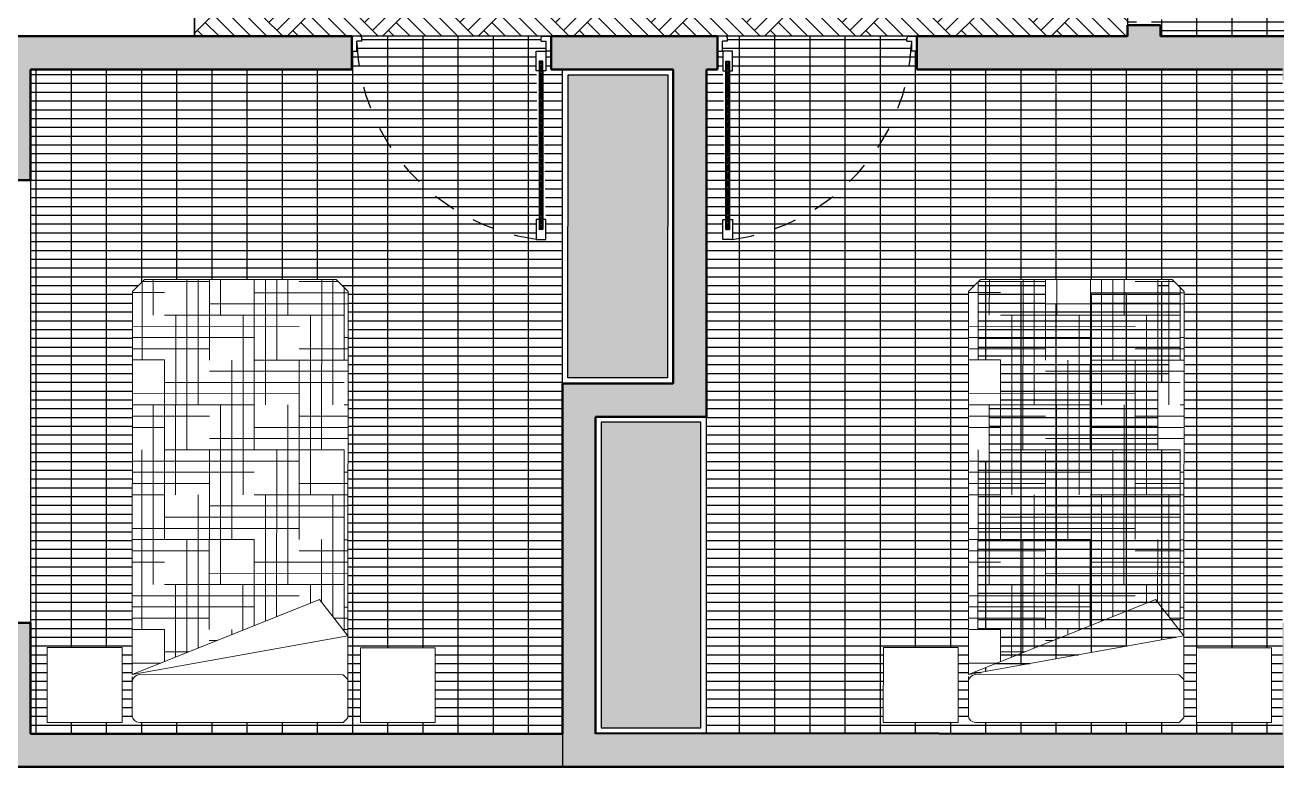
# Model space of a CAD drawing. Header units: millimetres. Extents: x 2999.9 to 3041.9, y 869.6 to 906.3.
# Drawn here: x 3029.94 to 3035.59, y 894.69 to 898.04 of the extents above; entities that cross this region are included whole.
import ezdxf

# ---------------------------------------------------------------- set-up
doc = ezdxf.new("R2010")
doc.units = ezdxf.units.MM
doc.linetypes.add('DASHED2', pattern=[9.524999999999999, 6.349999999999999, -3.174999999999999])
for name, color, linetype in [('1 proyeccion', 253, 'DASHED2'), ('1 puerta 0009', 242, 'Continuous'), ('1 puerta 002', 7, 'Continuous'), ('puerta madera', 36, 'Continuous')]:
    doc.layers.add(name, color=color, linetype=linetype)
for name, color, linetype, lineweight in [('MOBILARIO', 7, 'Continuous', 13), ('mori', 166, 'Continuous', 30), ('MOVI', 7, 'Continuous', 9)]:
    doc.layers.add(name, color=color, linetype=linetype, lineweight=lineweight)
pattern_1 = [(0, (947.1944488642794, -217.8015950838212), (0, 0.0396875), []), (90, (947.1944488642794, -217.8015950838212), (-0.15875, 9.720633968232116e-18), [])]

# ---------------------------------------------------------------- blocks, each defined once
blk = doc.blocks.new('p .9')
at = {"layer": '1 puerta 0009'}
h = blk.add_hatch(dxfattribs=at)
h.set_pattern_fill('_USER', color=256, scale=0.004900000000000695, angle=45, style=0, pattern_type=0)
h.set_pattern_definition([(45, (0, 0), (-0.003464823227814575, 0.003464823227814575), [])])
h.paths.add_polyline_path([(1148.931286090467, 219.5094544321555), (1148.931286090467, 219.4644544321555), (1148.947036090467, 219.4644544321555), (1148.947036090467, 220.2249544321555), (1148.931286090467, 220.2249544321555), (1148.931286090467, 220.1799544321555)])
at = {"layer": '1 proyeccion', "ltscale": 0.005}
blk.add_arc((1149.046976302932, 219.3390173053029), 0.939858524007304, 97.90072527958472, 177.8391649934628, dxfattribs=at)
at = {"layer": '1 puerta 002'}
for p, q in [((1148.931286090467, 220.1799544321555), (1148.931286090467, 220.2249544321555)), ((1148.947036090467, 220.2249544321555), (1148.931286090467, 220.2249544321555)), ((1148.085286090467, 219.4194544321554), (1148.107786090467, 219.4194544321554)), ((1148.085286090467, 219.3519544321555), (1148.085286090467, 219.4194544321554)), ((1148.107786090467, 219.4194544321554), (1148.107786090467, 219.3744544321555)), ((1148.985286090467, 219.4194544321554), (1148.962786090467, 219.4194544321554)), ((1148.962786090467, 219.4194544321554), (1148.962786090467, 219.3744544321555)), ((1148.985286090467, 219.3519544321555), (1148.985286090467, 219.4194544321554)), ((1148.121286090467, 219.3519544321555), (1148.085286090467, 219.3519544321555)), ((1148.130286090467, 219.3744544321555), (1148.107786090467, 219.3744544321555)), ((1148.130286090467, 219.3744544321555), (1148.130286090467, 219.3609544321554)), ((1148.940286090467, 219.3744544321555), (1148.940286090467, 219.3609544321554)), ((1148.940286090467, 219.3744544321555), (1148.962786090467, 219.3744544321555)), ((1148.949286090467, 219.3519544321555), (1148.985286090467, 219.3519544321555))]:
    blk.add_line(p, q, dxfattribs=at)
blk.add_lwpolyline([(1148.931286090467, 219.5094544321555), (1148.931286090467, 220.1799544321555), (1148.917786090467, 220.1799544321555), (1148.917786090467, 220.2699544321555), (1148.960536090467, 220.2699544321555), (1148.960536090467, 220.1799544321555), (1148.947036090467, 220.1799544321555)], dxfattribs=at)
blk.add_lwpolyline([(1148.947036090467, 219.4644544321555), (1148.931286090467, 219.4644544321555), (1148.931286090467, 219.5094544321555), (1148.917786090467, 219.5094544321555), (1148.917786090467, 219.4194544321554), (1148.960536090467, 219.4194544321554), (1148.960536090467, 219.5094544321555), (1148.947036090467, 219.5094544321555), (1148.947036090467, 220.1799544321555), (1148.947036090467, 220.2249544321555)], close=True, dxfattribs=at)
for centre, start, end in [((1148.121286090467, 219.3609544321554), 270, 0), ((1148.949286090467, 219.3609544321554), 180, 270)]:
    blk.add_arc(centre, 0.009000000000000483, start, end, dxfattribs=at)
blk = doc.blocks.new('A$C09D155B0')
at = {"layer": 'MOVI', "color": 255}
for p, q in [((0.8441247108355582, 1.774580283632531), (0.0285908067096443, 1.774580283632531)), ((0.863309363318649, 1.75539563114944), (0.8441247108355582, 1.774580283632531)), ((0.863309363318649, 1.75539563114944), (0.863309363318649, 1.601918412914528)), ((1.065996e-08, 1.745859897073387), (1.065996e-08, 1.611510739039658)), ((1.065996000151892e-08, 1.611510739039658), (1.065996e-08, 1.589882195537938)), ((1.065996e-08, 1.582733760897099), (0.7491805667020799, 1.280792299035965)), ((1.06597327e-08, 0.0479615785479837), (1.065996e-08, 1.582733760897099)), ((1.065996e-08, 1.582733760897099), (0.863309363318649, 1.426529703272535)), ((0.0035930945966811, 1.58128564393337), (1.065996e-08, 1.58128564393337)), ((0.8441247108355582, 1.582733760897099), (0.0287769890353502, 1.582733760897099)), ((0.8441247108355582, 1.582733760897099), (0.863309363318649, 1.601918412914528)), ((0.863309363318649, 1.601918412914528), (0.863309363318649, 1.426529703272535)), ((0.11515834945817, 1.536321614945336), (1.065996e-08, 1.536321614945336)), ((0.1283293971289368, 1.401429528679727), (0.1283293971289368, 1.53101330141726)), ((0.1732934258841396, 1.221573413658916), (0.1732934258841396, 1.51289149567674)), ((0.2267236040868283, 1.491357586190133), (0.1283293971289368, 1.491357586190133)), ((0.2182574544065119, 1.041717298405274), (0.2182574544065119, 1.494769689703389)), ((0.2632214833945454, 0.8618611836172931), (0.2632214833945454, 1.476647883730038)), ((0.3382888589483173, 1.446393557667761), (0.3081855121497483, 1.446393557667761)), ((0.3981135696601541, 1.401429528679727), (0.3981135696601541, 1.422282466508477)), ((0.443077598415357, 1.221573413658916), (0.443077598415357, 1.404160660302295)), ((0.7491805667020799, 1.280792299035965), (0.863309363318649, 1.426529703272535)), ((0.863309363318649, 1.426529703272535), (0.8633093633184216, 0.0479615785479837)), ((0.1283293971289368, 1.401429528679727), (1.065996e-08, 1.401429528679727)), ((0.3081855121497483, 1.356465499924524), (1.065996e-08, 1.356465499924524)), ((0.038401339618531, 0.682005068363651), (0.038401339618531, 1.401429528679727)), ((0.3081855121497483, 0.682005068363651), (0.3081855121497483, 1.401429528679727)), ((0.4880416274033906, 1.041717298405274), (0.4880416274033906, 1.386038854561775)), ((0.5330056559257628, 0.8618611836172931), (0.5330056559257628, 1.367917048821254)), ((0.863309363318649, 1.356465499924524), (0.8084412032701493, 1.356465499924524)), ((0.863309363318649, 1.401429528679727), (0.8436531002596439, 1.401429528679727)), ((0.8477538574450136, 0.682005068363651), (0.8477538574450136, 1.401429528679727)), ((0.4880416274033906, 1.311501471169322), (1.065996e-08, 1.311501471169322)), ((0.5779696849137963, 0.682005068363651), (0.5779696849137963, 1.349795243080734)), ((0.8027898289226413, 0.8618611836172931), (0.8027898289226413, 1.34924894578944)), ((0.863309363318649, 1.311501471169322), (0.8477538574450136, 1.311501471169322)), ((0.6678977421913715, 1.266537442414119), (1.065996e-08, 1.266537442414119)), ((0.712861771179405, 1.221573413658916), (0.712861771179405, 1.295429825393512)), ((0.7578257999346079, 1.041717298405274), (0.7578257999346079, 1.291831878090306)), ((0.0833653681409032, 0.5021489531100088), (0.0833653681409032, 1.221573413658916)), ((0.8477538574450136, 1.221573413658916), (0.1283293971289368, 1.221573413658916)), ((0.3531495411377818, 0.5021489531100088), (0.3531495411377818, 1.221573413658916)), ((0.6229337136689992, 0.5021489531100088), (0.6229337136689992, 1.221573413658916)), ((0.863309363318649, 1.176609384670882), (0.3081855121497483, 1.176609384670882)), ((0.1283293971289368, 1.13164535614851), (1.065996e-08, 1.13164535614851)), ((0.863309363318649, 1.13164535614851), (0.4880416274033906, 1.13164535614851)), ((0.3081855121497483, 1.086681327160476), (1.065996e-08, 1.086681327160476)), ((0.863309363318649, 1.086681327160476), (0.6678977421913715, 1.086681327160476)), ((0.4880416274033906, 1.041717298405274), (1.065996e-08, 1.041717298405274)), ((0.1283293971287094, 0.3222928380891972), (0.1283293971289368, 1.041717298405274)), ((0.3981135696599267, 0.3222928380891972), (0.3981135696601541, 1.041717298405274)), ((0.6678977421911441, 0.3222928380891972), (0.6678977421913715, 1.041717298405274)), ((0.863309363318649, 1.041717298405274), (0.8477538574450136, 1.041717298405274)), ((0.6678977421913715, 0.9967532698829018), (1.065996e-08, 0.9967532698829018)), ((0.8477538574450136, 0.9517892408948682), (0.1283293971289368, 0.9517892408948682)), ((0.863309363318649, 0.9068252121396652), (0.3081855121497483, 0.9068252121396652)), ((0.1283293971289368, 0.8618611836172931), (1.065996e-08, 0.8618611836172931)), ((0.1732934258839123, 0.142436722835555), (0.1732934258841396, 0.8618611836172931)), ((0.4430775984151297, 0.142436722835555), (0.443077598415357, 0.8618611836172931)), ((0.863309363318649, 0.8618611836172931), (0.4880416274033906, 0.8618611836172931)), ((0.7128617711791776, 0.142436722835555), (0.712861771179405, 0.8618611836172931)), ((0.3081855121497483, 0.8168971546292596), (1.065996e-08, 0.8168971546292596)), ((0.863309363318649, 0.8168971546292596), (0.6678977421913715, 0.8168971546292596)), ((0.4880416274033906, 0.7719331258740568), (1.065996e-08, 0.7719331258740568)), ((0.863309363318649, 0.7719331258740568), (0.8477538574450136, 0.7719331258740568)), ((0.6678977421913715, 0.7269690968860232), (1.065996e-08, 0.7269690968860232)), ((0.8477538574450136, 0.682005068363651), (0.1283293971289368, 0.682005068363651)), ((0.2182574544062845, -5.23104973e-08), (0.2182574544065119, 0.682005068363651)), ((0.4880416274031632, -5.23104973e-08), (0.4880416274033906, 0.682005068363651)), ((0.7578257999343805, -5.23104973e-08), (0.7578257999346079, 0.682005068363651)), ((0.863309363318649, 0.637041039608448), (0.3081855121497483, 0.637041039608448)), ((0.1283293971289368, 0.5920770106204146), (1.065996e-08, 0.5920770106204146)), ((0.863309363318649, 0.5920770106204146), (0.4880416274033906, 0.5920770106204146)), ((0.3081855121497483, 0.5471129820980423), (1.065996e-08, 0.5471129820980423)), ((0.4880416274033906, 0.5021489531100088), (1.065996e-08, 0.5021489531100088)), ((0.2632214833943181, -5.23104973e-08), (0.2632214833945454, 0.5021489531100088)), ((0.5330056559255354, -5.23104973e-08), (0.5330056559257628, 0.5021489531100088)), ((0.863309363318649, 0.5471129820980423), (0.6678977421913715, 0.5471129820980423)), ((0.802789828922414, -5.23104973e-08), (0.8027898289226413, 0.5021489531100088)), ((0.863309363318649, 0.5021489531100088), (0.8477538574450136, 0.5021489531100088)), ((0.6678977421913715, 0.4571849243548059), (1.065996e-08, 0.4571849243548059)), ((0.8477538574447862, 0.4122208958324336), (0.1283293971287094, 0.4122208958324336)), ((0.8633093633184216, 0.3672568668444001), (0.3081855121495209, 0.3672568668444001)), ((0.1283293971287094, 0.3222928380891972), (1.06597327e-08, 0.3222928380891972)), ((0.0384013396183036, 0.0095602498222434), (0.0384013396183036, 0.3222928380891972)), ((0.3081855121495209, -5.23104973e-08), (0.3081855121495209, 0.3222928380891972)), ((0.8633093633184216, 0.3222928380891972), (0.4880416274031632, 0.3222928380891972)), ((0.5779696849135689, -5.23104973e-08), (0.5779696849135689, 0.3222928380891972)), ((0.8477538574447862, 0.0324060726743483), (0.8477538574447862, 0.3222928380891972)), ((0.3081855121495209, 0.2773288091011636), (1.06597327e-08, 0.2773288091011636)), ((0.8633093633184216, 0.2773288091011636), (0.6678977421911441, 0.2773288091011636)), ((0.4880416274031632, 0.2323647805787914), (1.06597327e-08, 0.2323647805787914)), ((0.8633093633184216, 0.2323647805787914), (0.8477538574447862, 0.2323647805787914)), ((0.6678977421911441, 0.1874007518235885), (1.06597327e-08, 0.1874007518235885)), ((0.0833653681406759, -5.23104973e-08), (0.0833653681406759, 0.142436722835555)), ((0.8477538574447862, 0.142436722835555), (0.1283293971287094, 0.142436722835555)), ((0.3531495411375545, -5.23104973e-08), (0.3531495411375545, 0.142436722835555)), ((0.6229337136687719, -5.23104973e-08), (0.6229337136687719, 0.142436722835555)), ((0.1283293971287094, 0.0525086653251492), (1.06597327e-08, 0.0525086653251492)), ((0.8633093633184216, 0.0974726943131827), (0.3081855121495209, 0.0974726943131827)), ((0.8633093633184216, 0.0525086653251492), (0.4880416274031632, 0.0525086653251492)), ((0.04796164128538299, -5.23104973e-08), (1.06597327e-08, 0.0479615785479837)), ((0.3081855121495209, 0.0075446365699463), (0.0404169524049394, 0.0075446365699463)), ((0.8228924213403843, 0.0075446365699463), (0.6678977421911441, 0.0075446365699463)), ((0.8633093633184216, 0.0479615785479837), (0.8153477324599407, -5.23104973e-08)), ((0.8153477324599407, -5.23104973e-08), (0.04796164128538299, -5.23104973e-08))]:
    blk.add_line(p, q, dxfattribs=at)
for points in [[(-0.0405938457734466, 1.774580283632531), (-0.3405938457734466, 1.774580283632531), (-0.3405938457734466, 1.474580283632531), (-0.0405938457734466, 1.474580283632531)], [(0.9133093633186491, 1.774580283632531), (1.213309363318649, 1.774580283632531), (1.213309363318649, 1.474580283632531), (0.9133093633186491, 1.474580283632531)]]:
    blk.add_lwpolyline(points, close=True, dxfattribs=at)
for centre, start, end in [((0.0287769890353502, 1.74580330502431), 90.37143237017901, 179.8873249183017), ((0.0287769890353502, 1.611510739039658), 179.999999999987, 269.999999999987)]:
    blk.add_arc(centre, 0.0287769784168343, start, end, dxfattribs=at)

msp = doc.modelspace()

# ---------------------------------------------------------------- hatches: boundary and pattern name
h = msp.add_hatch(color=0)
h.dxf.hatch_style = 1
h.paths.add_polyline_path([(3032.369211589039, 894.8381725947156), (3029.969211589039, 894.8381725947156), (3029.969211589039, 895.3381725947156), (3029.819211589039, 895.3381725947156), (3029.819211589039, 894.8381725947156), (3027.419211589038, 894.8381725947165), (3027.419211589039, 895.4381725947146), (3027.269211589039, 895.4381725947148), (3027.269211589039, 894.8381725947152), (3024.569211589041, 894.8381725947154), (3024.569211589041, 897.8375228442308), (3025.769211589039, 897.8375228442308), (3025.769211589039, 897.9875228442311), (3024.36921158904, 897.9875228442309), (3024.36921158904, 897.8375228442308), (3024.419211589041, 897.8375228442308), (3024.419211589041, 894.8381725947154), (3024.419211589041, 894.6881725947155), (3032.369211589039, 894.6881725947155)])
h.paths.add_polyline_path([(3031.419211589038, 897.9875228442309), (3029.319211589039, 897.9875228442309), (3029.319211589039, 897.9375228442309), (3027.983211589037, 897.9375228442309), (3027.983211589037, 897.9875228442311), (3026.769211589039, 897.9875228442311), (3026.769211589039, 897.837522844231), (3027.269211589038, 897.8375228442308), (3027.269211589038, 897.787522844229), (3027.419211589039, 897.787522844229), (3027.419211589039, 897.8375228442308), (3027.983211589037, 897.8375228442308), (3027.983211589037, 897.887522844231), (3029.319211589039, 897.887522844231), (3029.319211589039, 897.8375228442308), (3029.819211589039, 897.8375228442308), (3029.819211589039, 897.337522844231), (3029.969211589038, 897.337522844231), (3029.969211589038, 897.8375228442308), (3031.419211589038, 897.8375228442308)], flags=17)
h.paths.add_polyline_path([(3030.708732766883, 901.8881725947156), (3032.169211589039, 901.8881725947153), (3032.169211589039, 902.0381725947154), (3023.26921158904, 902.0381725947154), (3023.26921158904, 901.8881725947153), (3023.26921158904, 900.8881725947153), (3023.41921158904, 900.8881725947153), (3023.41921158904, 901.8881725947156), (3030.558732766883, 901.8881725947153), (3030.558732766883, 899.1374490824389), (3030.108732766883, 899.1374490824389), (3030.108732766883, 898.9874490824391), (3030.708732766883, 898.9874490824388), (3030.708732766883, 899.1875228442318), (3031.419211589039, 899.1875228442318), (3031.419211589039, 899.3374262988741), (3030.708732766883, 899.3374262988741)])
h.paths.add_polyline_path([(3023.419211589041, 899.0881725947154), (3023.26921158904, 899.0881725947154), (3023.26921158904, 897.8375228442308), (3023.46921158904, 897.837522844231), (3023.46921158904, 897.9875228442311), (3023.419211589041, 897.9875228442311)])
h = msp.add_hatch(color=256)
h.dxf.hatch_style = 1
h.set_gradient(color1=(127, 63, 0), color2=(143, 71, 0), one_color=1, tint=0.2800000011920929, name='CYLINDER')
h.paths.add_polyline_path([(3034.894653569131, 901.3131725947158), (3034.894653569131, 901.8631725947153), (3033.29421158904, 901.8631725947153), (3033.29421158904, 901.3131725947158)])
h.paths.add_polyline_path([(3032.845989363087, 897.8125228442307), (3032.395989363087, 897.8125228442307), (3032.394211589039, 896.4444922038451), (3032.844211589038, 896.4444922038451)])
h.paths.add_polyline_path([(3032.544211589039, 894.8654413142622), (3032.994211589039, 894.8654413142622), (3032.994211589039, 896.2444922038449), (3032.544211589039, 896.2444922038449)])
h = msp.add_hatch()
h.set_pattern_fill('GRATE', color=251, scale=0.05)
h.set_pattern_definition(pattern_1)
h.paths.add_polyline_path([(3038.569211589041, 897.9875228442311), (3038.069211589041, 897.9875228442311), (3036.56921158904, 897.9875228442311), (3035.069653569132, 897.9875228442306), (3035.069653569132, 898.0375228442306), (3035.028403569132, 898.0375228442306), (3035.028403569132, 898.0622728442308), (3035.118403569132, 898.0622728442308), (3035.118403569132, 898.0757728442309), (3035.788903569132, 898.0757728442309), (3035.788903569132, 898.0622728442308), (3035.878903569132, 898.0622728442308), (3035.878903569132, 898.1050228442277, 0.350144321254703), (3035.028403569132, 898.912242752265), (3035.028403569132, 898.9375228442311), (3035.069653569132, 898.9375228442311), (3035.069653569132, 900.3831725947155), (3035.069653569132, 900.4111725947155), (3035.069653569132, 901.0831725947153), (3035.069653569132, 901.6579894510046), (3035.692629157799, 901.6579894510046), (3035.6926291578, 901.2180832896829), (3036.13253533844, 901.2180832896836), (3036.132535338439, 901.6579894510046), (3036.225233274003, 901.6579894510046, 0.2369019818394462), (3036.203098819136, 901.6138948169939), (3036.203098813796, 901.191404530419), (3036.2030988129, 901.0963832087587), (3036.187639093905, 901.1007472247795), (3036.177459686327, 901.0905761276892), (3036.17542257204, 901.0547860045631), (3036.174088156441, 901.032238729792), (3036.18287691674, 901.00509564257), (3036.194779727628, 900.9948235947745), (3036.183077045828, 900.9887494192742), (3036.173706476036, 900.9753738174234), (3036.177722456575, 900.9472850206221), (3036.197802241275, 900.9312342795142), (3036.181738396922, 900.9218713399061), (3036.179879316609, 900.903262291798), (3036.186160227602, 900.8800195820006), (3036.198285074296, 900.8773273701618), (3036.186592883513, 900.8671488987179), (3036.179016948428, 900.8398979326457), (3036.182047322012, 900.8050772233519), (3036.195683963479, 900.7793401776294), (3036.20325985699, 900.7611728750728), (3036.183562508512, 900.7536031558823), (3036.191447455069, 900.7353943055896), (3036.190435308371, 900.6937177855882), (3036.19662080434, 900.6745619593669), (3036.190928253503, 900.6745619594706), (3036.20040715658, 900.6317908244771), (3036.192085209243, 900.5513571583622), (3036.190928250893, 900.5048424700369), (3036.199426551255, 900.4904101033785), (3036.221942950363, 900.4807680992681), (3036.207468118504, 900.4759470804202), (3036.190928251562, 900.467881420818), (3035.641045523713, 900.4678814259385), (3035.641045508352, 898.818233242393), (3038.263672562226, 898.8182332179715), (3038.263672577531, 900.4617541064849), (3037.713789849682, 900.4617541116052), (3037.712587082282, 900.5542919190718), (3037.720084764167, 900.7610590932643), (3037.715586152537, 900.9063954396124), (3037.717085686044, 901.0232638497835), (3037.714086618706, 901.0367486643311), (3037.703340983974, 901.0439159880336), (3037.687782178018, 901.0439159884552), (3037.687782184026, 901.6138948040223, 0.2369020827694734), (3037.665647713125, 901.6579894510046), (3037.767263657844, 901.6579894510046), (3037.767263657845, 901.2180832703643), (3038.207169838485, 901.218083270365), (3038.207169838484, 901.6579894510046), (3038.569211589041, 901.6579894510046)])
h.paths.add_polyline_path([(3035.878903569132, 898.1050228442309), (3035.788903569132, 898.1050228442309), (3035.788903569132, 898.0915228442309), (3035.118403569132, 898.0915228442309), (3035.118403569132, 898.1050228442309), (3035.028403569132, 898.1050228442309), (3035.028403569132, 898.0600228442308), (3034.983403569132, 898.0600228442308), (3034.983403569132, 898.0825228442309), (3034.969903569132, 898.0825228442309, 0.4142135623730951), (3034.960903569132, 898.0735228442309), (3034.960903569132, 898.0375228442306), (3034.919653569132, 898.0375228442306), (3034.919653569132, 898.9375228442311), (3034.960903569132, 898.9375228442311), (3034.960903569132, 898.9015228442308, 0.4142135623730951), (3034.969903569132, 898.8925228442308), (3034.983403569132, 898.8925228442308), (3034.983403569132, 898.9150228442309, -0.3636660729864656)])
h = msp.add_hatch()
h.set_pattern_fill('AR-PARQ1', color=251, scale=0.001, angle=45)
h.set_pattern_definition([(135, (947.1944488642794, -217.8015950838212), (-0.4310522938113194, 2.775557561562891e-17), [0.3048, -0.3048]), (135, (947.2303698887636, -217.765674059337), (-0.4310522938113194, 2.775557561562891e-17), [0.3048, -0.3048]), (135, (947.2662909132478, -217.7297530348526), (-0.4310522938113194, 2.775557561562891e-17), [0.3048, -0.3048]), (135, (947.3022119377324, -217.6938320103684), (-0.4310522938113194, 2.775557561562891e-17), [0.3048, -0.3048]), (135, (947.3381329622166, -217.6579109858842), (-0.4310522938113194, 2.775557561562891e-17), [0.3048, -0.3048]), (135, (947.3740539867008, -217.6219899613998), (-0.4310522938113194, 2.775557561562891e-17), [0.3048, -0.3048]), (135, (947.409975011185, -217.5860689369156), (-0.4310522938113194, 2.775557561562891e-17), [0.3048, -0.3048]), (45, (946.9789227173737, -217.5860689369156), (0.4310522938113194, -2.775557561562891e-17), [0.3048, -0.3048]), (45, (946.9430016928895, -217.5501479124314), (0.4310522938113194, -2.775557561562891e-17), [0.3048, -0.3048]), (45, (946.9070806684053, -217.514226887947), (0.4310522938113194, -2.775557561562891e-17), [0.3048, -0.3048]), (45, (946.8711596439207, -217.4783058634628), (0.4310522938113194, -2.775557561562891e-17), [0.3048, -0.3048]), (45, (946.8352386194365, -217.4423848389783), (0.4310522938113194, -2.775557561562891e-17), [0.3048, -0.3048]), (45, (946.7993175949523, -217.4064638144941), (0.4310522938113194, -2.775557561562891e-17), [0.3048, -0.3048]), (45, (946.7633965704681, -217.3705427900099), (0.4310522938113194, -2.775557561562891e-17), [0.3048, -0.3048])])
h.paths.add_polyline_path([(3030.708732766883, 899.1875228442318), (3034.919653569132, 899.1875228442318), (3034.919653569132, 897.9875228442306), (3030.708732766883, 897.9875228442306)])
h = msp.add_hatch(color=0)
h.dxf.hatch_style = 1
h.paths.add_polyline_path([(3035.76921158904, 894.8381725947156), (3035.76921158904, 895.3381725947156), (3035.61921158904, 895.3381725947156), (3035.61921158904, 894.8381725947156), (3032.519211589039, 894.8404413142621), (3032.519211589039, 896.269492203845), (3033.019211589039, 896.269492203845), (3033.01921158904, 897.8375228442308), (3033.06921158904, 897.8375228442308), (3033.06921158904, 897.9875228442309), (3032.319211589038, 897.9875228442309), (3032.319211589038, 897.8375228442308), (3032.869211589039, 897.8375228442308), (3032.869211589039, 896.419492203845), (3032.369211589039, 896.419492203845), (3032.36921158904, 894.8381725947156), (3032.369211589039, 894.6881725947155), (3038.719211589041, 894.6881725947155), (3038.719211589041, 897.8375228442314), (3038.569211589041, 897.8375228442314), (3038.569211589041, 894.8381725947156)])
h.paths.add_polyline_path([(3036.56921158904, 897.8375228442305), (3036.56921158904, 897.9875228442309), (3035.069653569132, 897.9875228442306), (3035.069653569132, 898.0375228442306), (3034.919653569132, 898.0375228442306), (3034.919653569132, 897.9875228442306), (3033.96921158904, 897.9875228442306), (3033.96921158904, 897.8375228442305), (3035.61921158904, 897.8375228442308), (3035.61921158904, 897.7875228442308), (3035.67546158904, 897.7875228442308), (3035.76921158904, 897.7875228442308), (3035.76921158904, 897.837522844231)])
h = msp.add_hatch()
h.set_pattern_fill('GRATE', color=251, scale=0.05)
h.set_pattern_definition(pattern_1)
h.paths.add_polyline_path([(3033.13671158904, 897.0695228442307), (3033.13671158904, 897.1595228442307), (3033.12321158904, 897.1595228442307), (3033.12321158904, 897.8300228442306), (3033.13671158904, 897.8300228442306), (3033.13671158904, 897.9200228442307), (3033.09171158904, 897.9200228442307), (3033.09171158904, 897.9650228442306), (3033.11421158904, 897.9650228442306), (3033.11421158904, 897.9875228442306), (3033.93321158904, 897.9875228442306, 0.4142135623730951), (3033.92421158904, 897.9785228442306), (3033.92421158904, 897.9650228442306), (3033.94671158904, 897.9650228442306, -0.3636660729864127)])
h.paths.add_polyline_path([(3035.61921158904, 897.0375228442308), (3035.61921158904, 895.3381725947154), (3035.61921158904, 894.8381725947156), (3033.019211589039, 894.8400753917547), (3033.019211589039, 896.269492203845), (3033.01921158904, 897.8375228442308), (3033.06921158904, 897.8375228442308), (3033.06921158904, 897.9200228442307), (3033.09396158904, 897.9200228442307), (3033.09396158904, 897.8300228442306), (3033.106612532436, 897.1595228442307), (3033.09396158904, 897.1595228442307), (3033.09396158904, 897.0695228442305), (3033.136711589038, 897.0695228442305, 0.3501443212542285), (3033.943931497074, 897.9200228442307), (3033.96921158904, 897.9200228442307), (3033.96921158904, 897.8375228442305), (3035.61921158904, 897.8375228442308), (3035.61921158904, 897.7875228442308)])
h.paths.add_polyline_path([(3034.25653015426, 896.8886299226544), (3034.197330800398, 896.829471803323), (3034.202455489442, 896.8294700179215), (3034.201854650616, 895.1048651873107), (3034.201843351412, 895.0724327591281), (3034.201790621745, 894.9210814261235, 0.4142135623735705), (3034.234211751032, 894.8886376984276), (3035.153130558281, 894.8883175540907), (3035.174759710309, 894.9099316405134), (3035.174819972732, 895.0829045924813), (3035.174888838644, 895.2805723844674), (3035.175430129763, 896.8342557308627), (3035.1213949141, 896.8883286105402)], flags=16)
h.paths.add_polyline_path([(3034.245752474801, 896.8801306092357), (3034.245628889754, 896.5254009225139), (3034.346980228743, 896.5253656125005), (3034.346909608716, 896.3226629345238), (3034.29623393896, 896.3226805895306), (3034.296145663926, 896.0693022420594), (3034.245469994694, 896.069319897066), (3034.245205169594, 895.309184854128), (3034.346556508583, 895.3091495441147), (3034.346505627858, 895.1631051476566), (3034.201854650616, 895.1048651873107), (3035.174888838644, 895.2805723844674), (3035.15736516466, 895.3029654051759), (3035.157649700859, 896.1196777761775), (3035.056298361871, 896.1197130861908), (3035.05640429191, 896.423767103156), (3035.107079961667, 896.4237494481492), (3035.107115271681, 896.5251007874001), (3035.157790940912, 896.5250831323935), (3035.157896870952, 896.8291371496211), (3035.107221201721, 896.8291548046277), (3035.107238856728, 896.8798304741222), (3035.056563186971, 896.879848129129), (3035.056545531964, 896.8291724596345), (3034.752491514999, 896.8292783896748), (3034.752473859992, 896.7786027199181), (3034.549771181753, 896.7786733399448), (3034.549806491767, 896.8800246791957)], flags=16)
h.paths.add_polyline_path([(3034.397726518264, 896.7280506357331), (3034.397461693163, 895.9679155927952), (3034.549488701646, 895.967862627775), (3034.549435736626, 895.8158356192926), (3034.498760067132, 895.8158532742991), (3034.498724757118, 895.7145019353106), (3034.448049087362, 895.7145195903174), (3034.447978467335, 895.5118169120781), (3034.397302798103, 895.5118345670846), (3034.397196868063, 895.2077805501197), (3034.447872537295, 895.2077628951131), (3034.447925502315, 895.3597899035956), (3034.549276841566, 895.359754593582), (3034.549294496573, 895.4104302630763), (3034.751997174812, 895.4103596430496), (3034.752014829819, 895.4610353125438), (3034.853366168807, 895.4610000025305), (3034.853383823814, 895.5116756720245), (3035.106762171547, 895.511587396991), (3035.106903411601, 895.9169927529447), (3035.00555207235, 895.9170280629583), (3035.005834552457, 896.727838775653)], flags=0)
h.paths.add_polyline_path([(3034.448278602449, 896.3733032940045), (3034.650981280688, 896.3732326739778), (3034.650910660661, 896.1705299957387), (3034.60023499143, 896.1705476507452), (3034.600023131349, 895.5624396168146), (3035.056104156797, 895.5622807217544), (3035.056121811804, 895.6129563909863), (3034.904094803321, 895.6130093560064), (3034.904147768341, 895.7650363644889), (3034.954823437573, 895.7650187094823), (3034.955070607667, 896.4744780829262), (3034.803043599184, 896.4745310479461), (3034.803114219211, 896.6772337259231), (3034.448384532489, 896.6773573109699)], flags=0)
h.paths.add_polyline_path([(3034.156146749019, 895.2267730035153), (3033.81803868199, 895.22689079772), (3033.817920887785, 894.8887827306908), (3034.156028954814, 894.8886649364863)], flags=16)
h.paths.add_polyline_path([(3035.231221316216, 895.2263984559495), (3035.231103522011, 894.8882903889203), (3035.56921158904, 894.8881725947156), (3035.569329383245, 895.2262806617448)], flags=16)
h.paths.add_polyline_path([(3035.76921158904, 897.0723963522325, -0.04228500863144821), (3035.63796158904, 897.056272844231), (3035.63796158904, 897.075022844231), (3035.61921158904, 897.075022844231), (3035.61921158904, 897.7575228442311, 0.4142135623730951), (3035.62671158904, 897.7500228442311), (3035.63796158904, 897.7500228442309), (3035.63796158904, 897.7687728442311), (3035.67546158904, 897.7687728442311), (3035.67546158904, 897.7312728442307), (3035.75046158904, 897.7312728442307), (3035.75046158904, 897.7425228442307), (3035.76921158904, 897.7425228442307)])
h.paths.add_polyline_path([(3032.251711589036, 897.069522844231), (3032.294461589038, 897.069522844231), (3032.294461589038, 897.1595228442309), (3032.281810645642, 897.8300228442308), (3032.294461589038, 897.8300228442308), (3032.294461589038, 897.920022844231), (3032.319211589038, 897.920022844231), (3032.319211589038, 897.8375228442308), (3032.369211589039, 897.8375228442308), (3032.369211589039, 896.419492203845), (3032.36921158904, 894.8381725947156), (3029.969211589039, 894.8381725947156), (3029.969211589039, 895.3381725947154), (3029.969211589039, 897.337522844231), (3029.969211589038, 897.8375228442308), (3031.419211589038, 897.8375228442308), (3031.419211589038, 897.920022844231), (3031.444491681004, 897.920022844231, 0.3501443212533402)])
h.paths.add_polyline_path([(3030.483030010289, 896.888629922654), (3030.428957130873, 896.8345947069906), (3030.428354506645, 895.1048651873102), (3030.45501230938, 895.1043377036422, 0.3627061006397534), (3030.428343207394, 895.0724327591277), (3030.428290477774, 894.9210814261128, 0.4142135622829624), (3030.460711607062, 894.8886376984271), (3031.37963041431, 894.8883175540902), (3031.401259566338, 894.9099316405129), (3031.401319828761, 895.0829045924809), (3031.401388694673, 895.280572384467), (3031.401929985792, 896.8342557308622), (3031.347894770129, 896.8883286105397)], flags=16)
h.paths.add_polyline_path([(3030.978973716021, 896.7786027199177), (3030.776271037782, 896.7786733399444), (3030.776306347796, 896.8800246791952), (3030.47225233083, 896.8801306092353), (3030.472128745783, 896.5254009225134), (3030.573480084772, 896.5253656125001), (3030.573409464745, 896.3226629345234), (3030.522733794989, 896.3226805895301), (3030.522645519955, 896.0693022420589), (3030.471969850723, 896.0693198970655), (3030.471705025623, 895.3091848541276), (3030.573056364612, 895.3091495441142), (3030.573005483887, 895.1631051476561), (3031.272819695357, 895.4448671703037), (3031.383865020689, 895.3029654051754), (3031.384149556888, 896.119677776177), (3031.2827982179, 896.1197130861904), (3031.282904147939, 896.4237671031556), (3031.333579817696, 896.4237494481488), (3031.33361512771, 896.5251007873997), (3031.384290796942, 896.5250831323931), (3031.384396726981, 896.8291371496207), (3031.33372105775, 896.8291548046273), (3031.333738712757, 896.8798304741217), (3031.283063043, 896.8798481291285), (3031.283045387993, 896.829172459634), (3030.978991371028, 896.8292783896743)], flags=0)
h.paths.add_polyline_path([(3030.624226374293, 896.7280506357326), (3030.623961549192, 895.9679155927947), (3030.775988557675, 895.9678626277746), (3030.775935592655, 895.8158356192921), (3030.725259923161, 895.8158532742987), (3030.725224613147, 895.7145019353102), (3030.674548943391, 895.714519590317), (3030.674478323364, 895.5118169120776), (3030.623802654132, 895.5118345670842), (3030.623696724092, 895.2077805501192), (3030.674372393324, 895.2077628951126), (3030.674425358344, 895.3597899035951), (3030.775776697595, 895.3597545935816), (3030.775794352602, 895.4104302630758), (3030.978497030841, 895.4103596430491), (3030.978514685848, 895.4610353125433), (3031.079866024836, 895.46100000253), (3031.079883679843, 895.511675672024), (3031.333262027576, 895.5115873969905), (3031.33340326763, 895.9169927529442), (3031.232051928379, 895.9170280629578), (3031.232334408486, 896.7278387756526)], flags=0)
h.paths.add_polyline_path([(3031.02961407524, 896.6772337259226), (3030.674884388518, 896.6773573109695), (3030.674778458478, 896.373303294004), (3030.877481136717, 896.3732326739773), (3030.87741051669, 896.1705299957382), (3030.826734847459, 896.1705476507448), (3030.826522987378, 895.5624396168141), (3031.282604012826, 895.562280721754), (3031.282621667833, 895.6129563909858), (3031.13059465935, 895.6130093560059), (3031.13064762437, 895.7650363644884), (3031.181323293602, 895.7650187094819), (3031.181570463696, 896.4744780829258), (3031.029543455213, 896.4745310479457)], flags=0)
h.paths.add_polyline_path([(3031.457721172245, 895.226398455949), (3031.45760337804, 894.8882903889198), (3031.795711445069, 894.8881725947151), (3031.795829239274, 895.2262806617443)], flags=16)
h.paths.add_polyline_path([(3030.382646605048, 895.2267730035148), (3030.044538538019, 895.2268907977195), (3030.044420743814, 894.8887827306903), (3030.382528810843, 894.8886649364858)], flags=16)
h.paths.add_polyline_path([(3032.265211589038, 897.1595228442309), (3032.251711589038, 897.1595228442309), (3032.251711589038, 897.0695228442307, -0.3636660729865144), (3031.441711589038, 897.9650228442308), (3031.464211589038, 897.9650228442308), (3031.464211589038, 897.9875228442306), (3032.283211589038, 897.9875228442309, 0.4142135623730951), (3032.274211589038, 897.9785228442308), (3032.274211589038, 897.9650228442308), (3032.296711589038, 897.9650228442308), (3032.296711589038, 897.920022844231), (3032.251711589038, 897.920022844231), (3032.251711589038, 897.8300228442308)])
h.paths.add_polyline_path([(3034.60023499143, 896.1705476507454), (3034.600217336423, 896.119871981251), (3034.448190327416, 896.1199249462709), (3034.448260947443, 896.3226276245105), (3034.60028795645, 896.3225746594903)], flags=0)
h.paths.add_polyline_path([(3034.60023499143, 896.1705476507454), (3034.600217336423, 896.119871981251), (3034.448190327416, 896.1199249462709), (3034.448260947443, 896.3226276245105), (3034.60028795645, 896.3225746594903)], flags=0)
h.paths.add_polyline_path([(3034.60023499143, 896.1705476507454), (3034.600217336423, 896.119871981251), (3034.448190327416, 896.1199249462709), (3034.448260947443, 896.3226276245105), (3034.60028795645, 896.3225746594903)], flags=0)
h.paths.add_polyline_path([(3034.60023499143, 896.1705476507454), (3034.600217336423, 896.119871981251), (3034.448190327416, 896.1199249462709), (3034.448260947443, 896.3226276245105), (3034.60028795645, 896.3225746594903)], flags=0)

# ---------------------------------------------------------------- linework, layer by layer
for p, q in [((3030.708732766883, 898.9874490824391), (3030.708732766883, 897.9875228442309)), ((3032.369211589039, 894.8381725947156), (3032.369211589039, 894.6881725947155))]:
    msp.add_line(p, q)
at = {"color": 41, "lineweight": 30}
msp.add_line((3029.969211589039, 897.337522844231), (3029.969211589039, 895.3381725947154), dxfattribs=at)
for points in [[(3030.708732766883, 899.1875228442318), (3034.919653569132, 899.1875228442318), (3034.919653569132, 897.9875228442306), (3030.708732766883, 897.9875228442306)], [(3032.369211589039, 897.8375228442308), (3032.869211589039, 897.8375228442308), (3032.869211589039, 896.419492203845), (3032.369211589039, 896.419492203845)], [(3032.395989363087, 897.8125228442307), (3032.845989363087, 897.8125228442307), (3032.844211589038, 896.4444922038451), (3032.394211589039, 896.4444922038451)], [(3032.519211589039, 894.8404413142621), (3033.019211589039, 894.8404413142621), (3033.019211589039, 896.269492203845), (3032.519211589039, 896.269492203845)], [(3032.544211589039, 894.8654413142622), (3032.994211589039, 894.8654413142622), (3032.994211589039, 896.2444922038449), (3032.544211589039, 896.2444922038449)]]:
    msp.add_lwpolyline(points, close=True)
at = {"layer": 'mori', "color": 152, "lineweight": 50}
for p, q in [((3034.919653569132, 897.9875228442306), (3034.919653569132, 898.0375228442306)), ((3034.919653569132, 898.0375228442306), (3035.069653569132, 898.0375228442306)), ((3035.069653569132, 898.0375228442306), (3035.069653569132, 897.9875228442306)), ((3031.419211589038, 897.9875228442309), (3026.769211589039, 897.9875228442311)), ((3031.419211589038, 897.9875228442306), (3031.419211589038, 897.8375228442308)), ((3033.06921158904, 897.9875228442309), (3032.319211589038, 897.9875228442309)), ((3032.319211589038, 897.8375228442308), (3032.319211589038, 897.9875228442309)), ((3033.06921158904, 897.9875228442309), (3033.06921158904, 897.8375228442308)), ((3034.919653569132, 897.9875228442306), (3033.96921158904, 897.9875228442306)), ((3033.96921158904, 897.8375228442308), (3033.96921158904, 897.9875228442309)), ((3036.569211589041, 897.9875228442309), (3035.069653569132, 897.9875228442306)), ((3029.969211589039, 897.8375228442308), (3029.969211589039, 897.337522844231)), ((3031.419211589038, 897.8375228442308), (3029.969211589038, 897.8375228442308)), ((3029.969211589038, 897.8375228442308), (3029.969211589038, 897.337522844231)), ((3029.969211589038, 897.8375228442308), (3029.969211589038, 897.337522844231)), ((3032.869211589039, 897.8375228442308), (3032.319211589038, 897.8375228442308)), ((3032.869211589039, 897.8375228442308), (3032.869211589039, 896.419492203845)), ((3033.019211589039, 896.269492203845), (3033.01921158904, 897.8375228442308)), ((3033.06921158904, 897.8375228442308), (3033.01921158904, 897.8375228442308)), ((3035.61921158904, 897.8375228442308), (3033.96921158904, 897.8375228442305)), ((3029.969211589039, 897.337522844231), (3029.819211589038, 897.337522844231)), ((3032.369211589039, 896.4194922038455), (3032.869211589039, 896.419492203845)), ((3032.369211589039, 896.4194922038453), (3032.36921158904, 894.8381725947156)), ((3032.519211589039, 896.269492203845), (3033.019211589039, 896.269492203845)), ((3032.519211589039, 896.269492203845), (3032.51921158904, 894.8381725947156)), ((3029.969211589039, 895.3381725947156), (3029.819211589039, 895.3381725947156)), ((3029.969211589039, 895.3381725947154), (3029.969211589039, 894.8381725947156)), ((3029.969211589038, 895.3381725947156), (3029.969211589038, 894.8514615634592)), ((3029.969211589038, 895.3381725947156), (3029.969211589038, 894.8514615634592)), ((3032.369211589039, 894.8381725947156), (3029.969211589038, 894.8381725947156)), ((3035.61921158904, 894.8381725947156), (3032.519211589039, 894.8404413142621)), ((3038.719211589041, 894.6881725947155), (3003.819211589041, 894.6881725947155))]:
    msp.add_line(p, q, dxfattribs=at)

# ---------------------------------------------------------------- block references
at = {"layer": 'MOBILARIO', "xscale": -1.127026958494753, "yscale": 1.127026958494753, "zscale": 1.127026958494753, "rotation": 179.9800385996062}
for p in [(3030.428975950846, 896.8886486957099), (3034.202476094817, 896.8886486957103)]:
    msp.add_blockref('A$C09D155B0', p, dxfattribs=at)
at = {"layer": 'puerta madera', "xscale": -1, "rotation": 180}
msp.add_blockref('p .9', (1883.333925498571, 1117.339477276386), dxfattribs=at)
at = {"layer": 'puerta madera', "rotation": 180}
msp.add_blockref('p .9', (4182.054497679506, 1117.339477276386), dxfattribs=at)

doc.saveas('drawing.dxf')
